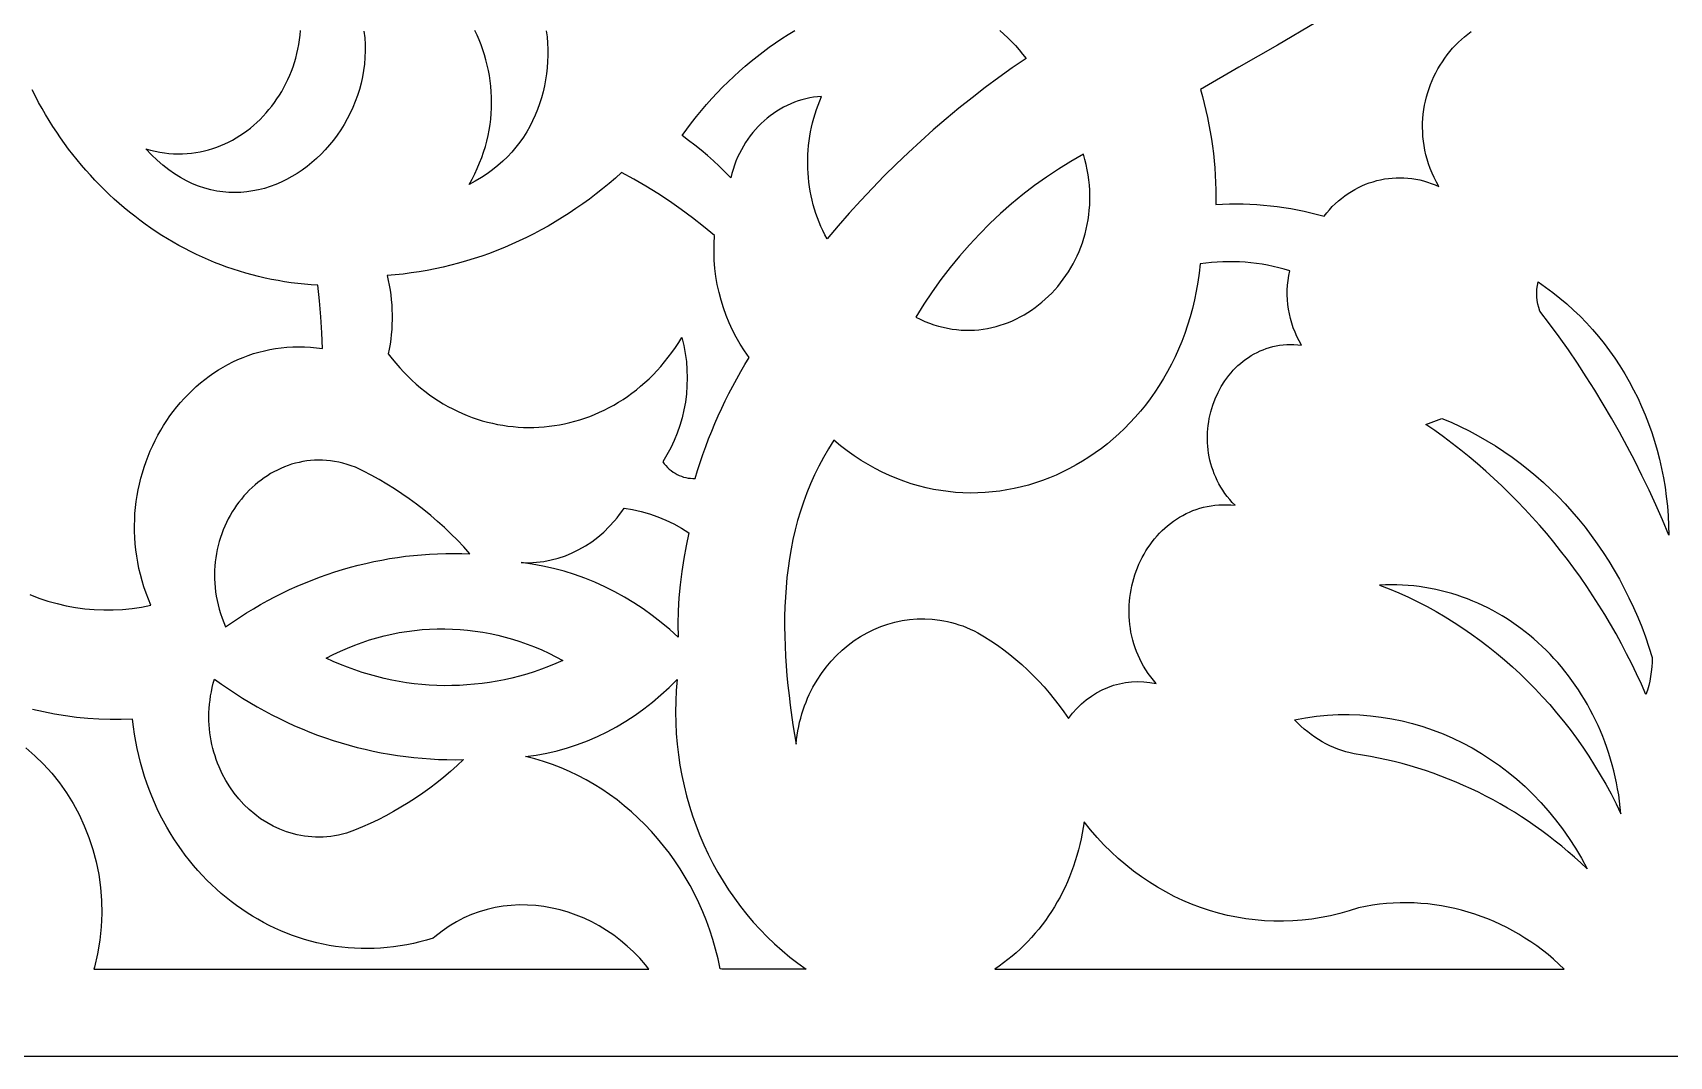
# Model space of a CAD drawing. Extents: x -570 to 570, y -425 to 425.
# Drawn here: x -93.9 to 0, y -365 to -306.3 of the extents above; entities that cross this region are included whole.
import ezdxf

# ---------------------------------------------------------------- set-up
doc = ezdxf.new("R2010")
doc.units = 0
doc.layers.add('LAYER_1', color=18, linetype='CONTINUOUS')
doc.layers.add('LAYER_2', color=4, linetype='CONTINUOUS')

msp = doc.modelspace()

# ---------------------------------------------------------------- linework, layer by layer
at = {"layer": 'LAYER_1'}
for points in [[(-74.924, -306.155), (-74.881, -306.537), (-74.857, -306.918), (-74.852, -307.297), (-74.865, -307.674), (-74.895, -308.047), (-74.943, -308.418), (-75.007, -308.784), (-75.087, -309.147), (-75.183, -309.504), (-75.294, -309.856), (-75.42, -310.202), (-75.561, -310.541), (-75.715, -310.874), (-75.882, -311.199), (-76.063, -311.516), (-76.255, -311.824), (-76.46, -312.124), (-76.676, -312.414), (-76.903, -312.693), (-77.141, -312.963), (-77.388, -313.221), (-77.646, -313.468), (-77.912, -313.702), (-78.187, -313.924), (-78.47, -314.133), (-78.76, -314.328), (-79.058, -314.508), (-79.363, -314.675), (-79.673, -314.826), (-79.99, -314.961), (-80.312, -315.08), (-80.638, -315.182), (-80.969, -315.267), (-81.304, -315.334), (-81.642, -315.383), (-81.983, -315.413), (-82.327, -315.424), (-82.672, -315.414), (-83.019, -315.385), (-83.367, -315.335), (-83.716, -315.263), (-84.064, -315.169), (-84.412, -315.053), (-84.76, -314.914), (-85.106, -314.751), (-85.45, -314.565), (-85.792, -314.354), (-86.131, -314.118), (-86.467, -313.856), (-86.799, -313.569), (-87.127, -313.255), (-87.45, -312.913), (-87.18, -312.989), (-86.911, -313.054), (-86.644, -313.106), (-86.378, -313.147), (-86.114, -313.177), (-85.852, -313.196), (-85.592, -313.204), (-85.334, -313.201), (-85.079, -313.188), (-84.826, -313.164), (-84.576, -313.131), (-84.329, -313.088), (-84.084, -313.035), (-83.843, -312.973), (-83.605, -312.901), (-83.371, -312.82), (-83.14, -312.731), (-82.913, -312.633), (-82.69, -312.526), (-82.471, -312.412), (-82.256, -312.289), (-82.046, -312.158), (-81.84, -312.02), (-81.638, -311.874), (-81.442, -311.721), (-81.251, -311.561), (-81.064, -311.394), (-80.884, -311.221), (-80.708, -311.041), (-80.538, -310.854), (-80.374, -310.662), (-80.216, -310.464), (-80.064, -310.26), (-79.918, -310.051), (-79.779, -309.837), (-79.646, -309.617), (-79.52, -309.393), (-79.4, -309.164), (-79.288, -308.931), (-79.183, -308.693), (-79.085, -308.451), (-78.995, -308.206), (-78.912, -307.956), (-78.837, -307.704), (-78.77, -307.448), (-78.711, -307.189), (-78.66, -306.927), (-78.618, -306.663), (-78.584, -306.396), (-78.559, -306.127)], [(-64.455, -306.145), (-64.415, -306.495), (-64.388, -306.846), (-64.373, -307.199), (-64.372, -307.551), (-64.383, -307.904), (-64.408, -308.256), (-64.446, -308.607), (-64.497, -308.956), (-64.562, -309.303), (-64.64, -309.647), (-64.732, -309.988), (-64.838, -310.325), (-64.958, -310.657), (-65.093, -310.985), (-65.241, -311.307), (-65.404, -311.623), (-65.582, -311.933), (-65.774, -312.236), (-65.981, -312.531), (-66.203, -312.819), (-66.44, -313.098), (-66.692, -313.367), (-66.959, -313.627), (-67.242, -313.877), (-67.54, -314.116), (-67.855, -314.344), (-68.185, -314.56), (-68.531, -314.764), (-68.893, -314.956), (-68.721, -314.651), (-68.562, -314.345), (-68.416, -314.036), (-68.283, -313.725), (-68.162, -313.413), (-68.053, -313.099), (-67.956, -312.785), (-67.871, -312.469), (-67.798, -312.153), (-67.737, -311.836), (-67.687, -311.52), (-67.648, -311.203), (-67.621, -310.888), (-67.604, -310.572), (-67.598, -310.258), (-67.603, -309.946), (-67.618, -309.634), (-67.644, -309.325), (-67.679, -309.018), (-67.725, -308.713), (-67.78, -308.41), (-67.845, -308.111), (-67.919, -307.815), (-68.003, -307.522), (-68.096, -307.232), (-68.198, -306.947), (-68.308, -306.666), (-68.428, -306.389), (-68.555, -306.118)], [(-38.429, -306.122), (-38.196, -306.327), (-37.969, -306.54), (-37.747, -306.762), (-37.531, -306.992), (-37.322, -307.231), (-37.119, -307.478), (-36.922, -307.732), (-37.711, -308.273), (-38.49, -308.829), (-39.26, -309.4), (-40.02, -309.985), (-40.771, -310.584), (-41.512, -311.197), (-42.243, -311.825), (-42.963, -312.466), (-43.674, -313.121), (-44.374, -313.79), (-45.063, -314.472), (-45.741, -315.167), (-46.408, -315.876), (-47.064, -316.598), (-47.709, -317.332), (-48.342, -318.079), (-48.466, -317.844), (-48.583, -317.606), (-48.693, -317.365), (-48.795, -317.121), (-48.89, -316.874), (-48.977, -316.625), (-49.057, -316.373), (-49.13, -316.12), (-49.196, -315.864), (-49.254, -315.607), (-49.305, -315.348), (-49.348, -315.088), (-49.384, -314.827), (-49.412, -314.565), (-49.434, -314.302), (-49.447, -314.038), (-49.454, -313.775), (-49.452, -313.511), (-49.444, -313.247), (-49.428, -312.983), (-49.404, -312.72), (-49.373, -312.458), (-49.335, -312.196), (-49.289, -311.936), (-49.236, -311.676), (-49.175, -311.418), (-49.107, -311.162), (-49.031, -310.907), (-48.948, -310.655), (-48.857, -310.404), (-48.758, -310.156), (-48.652, -309.911), (-48.884, -309.929), (-49.113, -309.957), (-49.34, -309.994), (-49.564, -310.042), (-49.785, -310.099), (-50.003, -310.166), (-50.217, -310.241), (-50.428, -310.326), (-50.635, -310.42), (-50.838, -310.522), (-51.037, -310.632), (-51.231, -310.751), (-51.421, -310.878), (-51.606, -311.013), (-51.786, -311.155), (-51.96, -311.305), (-52.129, -311.463), (-52.293, -311.627), (-52.45, -311.799), (-52.602, -311.977), (-52.747, -312.162), (-52.886, -312.353), (-53.018, -312.551), (-53.143, -312.754), (-53.261, -312.964), (-53.372, -313.179), (-53.475, -313.399), (-53.57, -313.625), (-53.658, -313.856), (-53.738, -314.092), (-53.809, -314.333), (-53.871, -314.578), (-54.196, -314.244), (-54.528, -313.918), (-54.866, -313.602), (-55.212, -313.294), (-55.564, -312.996), (-55.923, -312.707), (-56.288, -312.427), (-56.659, -312.157), (-56.391, -311.786), (-56.117, -311.422), (-55.836, -311.064), (-55.549, -310.714), (-55.256, -310.37), (-54.957, -310.034), (-54.652, -309.705), (-54.341, -309.383), (-54.024, -309.069), (-53.702, -308.762), (-53.374, -308.462), (-53.041, -308.17), (-52.703, -307.886), (-52.359, -307.61), (-52.011, -307.341), (-51.657, -307.08), (-51.299, -306.828), (-50.936, -306.583), (-50.568, -306.347), (-50.196, -306.119)], [(-20.294, -305.668), (-22.496, -306.955), (-24.703, -308.234), (-26.914, -309.502), (-26.801, -309.904), (-26.695, -310.307), (-26.596, -310.713), (-26.506, -311.12), (-26.423, -311.529), (-26.348, -311.94), (-26.281, -312.352), (-26.221, -312.765), (-26.169, -313.18), (-26.125, -313.595), (-26.089, -314.012), (-26.061, -314.43), (-26.041, -314.848), (-26.028, -315.266), (-26.024, -315.686), (-26.027, -316.105), (-25.635, -316.085), (-25.243, -316.073), (-24.851, -316.069), (-24.459, -316.074), (-24.067, -316.087), (-23.676, -316.109), (-23.285, -316.139), (-22.896, -316.177), (-22.506, -316.224), (-22.118, -316.28), (-21.731, -316.343), (-21.345, -316.415), (-20.96, -316.495), (-20.577, -316.584), (-20.195, -316.681), (-19.815, -316.786), (-19.663, -316.593), (-19.504, -316.409), (-19.34, -316.233), (-19.17, -316.066), (-18.994, -315.907), (-18.814, -315.756), (-18.628, -315.615), (-18.438, -315.482), (-18.244, -315.357), (-18.046, -315.242), (-17.844, -315.135), (-17.638, -315.038), (-17.429, -314.949), (-17.218, -314.87), (-17.003, -314.8), (-16.787, -314.739), (-16.568, -314.687), (-16.347, -314.645), (-16.125, -314.613), (-15.902, -314.59), (-15.677, -314.576), (-15.452, -314.572), (-15.227, -314.578), (-15.001, -314.594), (-14.775, -314.62), (-14.55, -314.656), (-14.326, -314.702), (-14.102, -314.758), (-13.88, -314.824), (-13.659, -314.9), (-13.44, -314.987), (-13.223, -315.084), (-13.365, -314.825), (-13.495, -314.565), (-13.612, -314.304), (-13.718, -314.042), (-13.811, -313.779), (-13.894, -313.516), (-13.964, -313.253), (-14.024, -312.99), (-14.072, -312.727), (-14.11, -312.465), (-14.137, -312.203), (-14.153, -311.943), (-14.159, -311.684), (-14.155, -311.427), (-14.142, -311.171), (-14.118, -310.918), (-14.086, -310.666), (-14.044, -310.417), (-13.992, -310.171), (-13.932, -309.928), (-13.864, -309.688), (-13.786, -309.452), (-13.701, -309.219), (-13.607, -308.99), (-13.506, -308.765), (-13.397, -308.544), (-13.28, -308.329), (-13.156, -308.118), (-13.025, -307.912), (-12.887, -307.711), (-12.743, -307.516), (-12.591, -307.327), (-12.434, -307.144), (-12.27, -306.967), (-12.101, -306.797), (-11.925, -306.633), (-11.745, -306.477), (-11.558, -306.328), (-11.367, -306.186)], [(-94.098, -338.501), (-93.585, -338.697), (-93.066, -338.869), (-92.541, -339.016), (-92.012, -339.139), (-91.478, -339.237), (-90.942, -339.31), (-90.402, -339.358), (-89.861, -339.38), (-89.319, -339.378), (-88.776, -339.35), (-88.234, -339.297), (-87.693, -339.218), (-87.154, -339.113), (-87.299, -338.763), (-87.432, -338.411), (-87.553, -338.058), (-87.66, -337.705), (-87.756, -337.351), (-87.839, -336.997), (-87.91, -336.643), (-87.969, -336.289), (-88.017, -335.936), (-88.053, -335.583), (-88.077, -335.232), (-88.091, -334.882), (-88.093, -334.533), (-88.084, -334.186), (-88.065, -333.841), (-88.034, -333.498), (-87.994, -333.158), (-87.943, -332.82), (-87.882, -332.486), (-87.811, -332.154), (-87.731, -331.826), (-87.64, -331.502), (-87.541, -331.181), (-87.432, -330.865), (-87.313, -330.553), (-87.186, -330.245), (-87.05, -329.943), (-86.906, -329.646), (-86.752, -329.354), (-86.591, -329.067), (-86.421, -328.787), (-86.244, -328.512), (-86.058, -328.244), (-85.865, -327.982), (-85.664, -327.727), (-85.456, -327.48), (-85.241, -327.239), (-85.018, -327.006), (-84.789, -326.781), (-84.553, -326.564), (-84.311, -326.355), (-84.062, -326.154), (-83.807, -325.963), (-83.545, -325.78), (-83.278, -325.606), (-83.005, -325.442), (-82.727, -325.288), (-82.443, -325.144), (-82.154, -325.009), (-81.86, -324.886), (-81.561, -324.773), (-81.257, -324.67), (-80.948, -324.579), (-80.635, -324.5), (-80.318, -324.432), (-79.996, -324.375), (-79.671, -324.331), (-79.341, -324.3), (-79.009, -324.281), (-78.672, -324.274), (-78.332, -324.281), (-77.99, -324.301), (-77.644, -324.335), (-77.295, -324.383), (-77.339, -323.469), (-77.398, -322.557), (-77.474, -321.646), (-77.565, -320.737), (-77.951, -320.714), (-78.336, -320.684), (-78.719, -320.645), (-79.1, -320.598), (-79.479, -320.544), (-79.856, -320.481), (-80.231, -320.411), (-80.603, -320.332), (-80.974, -320.247), (-81.342, -320.153), (-81.707, -320.052), (-82.071, -319.943), (-82.431, -319.827), (-82.789, -319.704), (-83.144, -319.573), (-83.496, -319.436), (-83.846, -319.291), (-84.192, -319.139), (-84.535, -318.98), (-84.875, -318.814), (-85.212, -318.641), (-85.546, -318.461), (-85.876, -318.275), (-86.202, -318.081), (-86.525, -317.882), (-86.844, -317.676), (-87.16, -317.463), (-87.472, -317.244), (-87.78, -317.018), (-88.084, -316.787), (-88.383, -316.549), (-88.679, -316.305), (-88.97, -316.055), (-89.258, -315.799), (-89.54, -315.537), (-89.818, -315.269), (-90.092, -314.996), (-90.361, -314.717), (-90.625, -314.432), (-90.885, -314.141), (-91.14, -313.845), (-91.389, -313.544), (-91.634, -313.237), (-91.873, -312.925), (-92.108, -312.608), (-92.337, -312.286), (-92.56, -311.958), (-92.778, -311.626), (-92.991, -311.288), (-93.198, -310.946), (-93.399, -310.599), (-93.595, -310.247), (-93.785, -309.89), (-93.968, -309.529)], [(-94.339, -347.292), (-93.81, -347.746), (-93.309, -348.234), (-92.839, -348.754), (-92.399, -349.305), (-91.992, -349.884), (-91.618, -350.49), (-91.279, -351.12), (-90.976, -351.772), (-90.71, -352.446), (-90.483, -353.138), (-90.296, -353.848), (-90.149, -354.572), (-90.046, -355.309), (-89.986, -356.057), (-89.972, -356.813), (-90.004, -357.577), (-90.084, -358.344), (-90.213, -359.113), (-90.393, -359.882), (-90.428, -359.999), (-58.576, -359.998), (-58.76, -359.761), (-59.093, -359.378), (-59.443, -359.015), (-59.809, -358.672), (-60.191, -358.351), (-60.587, -358.051), (-60.996, -357.773), (-61.417, -357.518), (-61.849, -357.287), (-62.29, -357.079), (-62.739, -356.894), (-63.194, -356.735), (-63.656, -356.6), (-64.122, -356.491), (-64.591, -356.408), (-65.061, -356.35), (-65.533, -356.319), (-66.004, -356.315), (-66.472, -356.338), (-66.938, -356.388), (-67.4, -356.466), (-67.857, -356.572), (-68.307, -356.706), (-68.751, -356.869), (-69.185, -357.06), (-69.611, -357.281), (-70.027, -357.532), (-70.432, -357.813), (-70.848, -358.143), (-70.955, -358.216), (-71.332, -358.331), (-71.71, -358.434), (-72.088, -358.524), (-72.465, -358.602), (-72.843, -358.668), (-73.219, -358.722), (-73.595, -358.765), (-73.97, -358.795), (-74.344, -358.814), (-74.716, -358.822), (-75.087, -358.818), (-75.457, -358.803), (-75.824, -358.777), (-76.19, -358.74), (-76.553, -358.692), (-76.915, -358.634), (-77.274, -358.564), (-77.63, -358.485), (-77.983, -358.395), (-78.334, -358.294), (-78.681, -358.184), (-79.025, -358.064), (-79.365, -357.934), (-79.702, -357.794), (-80.035, -357.644), (-80.364, -357.486), (-80.688, -357.317), (-81.009, -357.14), (-81.325, -356.953), (-81.636, -356.758), (-81.942, -356.553), (-82.244, -356.34), (-82.54, -356.119), (-82.83, -355.888), (-83.116, -355.65), (-83.395, -355.403), (-83.669, -355.148), (-83.936, -354.885), (-84.197, -354.615), (-84.452, -354.336), (-84.701, -354.05), (-84.942, -353.757), (-85.177, -353.456), (-85.404, -353.148), (-85.625, -352.833), (-85.838, -352.511), (-86.043, -352.182), (-86.241, -351.846), (-86.43, -351.503), (-86.612, -351.155), (-86.785, -350.799), (-86.95, -350.438), (-87.106, -350.07), (-87.253, -349.697), (-87.391, -349.317), (-87.521, -348.932), (-87.641, -348.542), (-87.751, -348.145), (-87.852, -347.744), (-87.943, -347.337), (-88.024, -346.925), (-88.095, -346.508), (-88.155, -346.086), (-88.205, -345.66), (-88.85, -345.679), (-89.495, -345.677), (-90.138, -345.655), (-90.78, -345.612), (-91.419, -345.548), (-92.057, -345.463), (-92.691, -345.358), (-93.323, -345.233), (-93.95, -345.087)]]:
    msp.add_lwpolyline(points, dxfattribs=at)
for points in [[(-33.623, -313.217), (-34.347, -313.632), (-35.056, -314.072), (-35.752, -314.536), (-36.432, -315.024), (-37.097, -315.536), (-37.746, -316.07), (-38.378, -316.627), (-38.994, -317.206), (-39.592, -317.806), (-40.172, -318.428), (-40.735, -319.07), (-41.278, -319.732), (-41.802, -320.413), (-42.306, -321.114), (-42.79, -321.834), (-43.253, -322.572), (-42.992, -322.7), (-42.73, -322.816), (-42.469, -322.92), (-42.207, -323.011), (-41.945, -323.09), (-41.684, -323.158), (-41.423, -323.214), (-41.163, -323.258), (-40.903, -323.291), (-40.645, -323.313), (-40.388, -323.324), (-40.133, -323.325), (-39.879, -323.315), (-39.627, -323.295), (-39.377, -323.264), (-39.13, -323.224), (-38.885, -323.173), (-38.642, -323.114), (-38.402, -323.044), (-38.165, -322.966), (-37.932, -322.879), (-37.702, -322.782), (-37.475, -322.677), (-37.252, -322.564), (-37.033, -322.442), (-36.818, -322.312), (-36.608, -322.175), (-36.402, -322.029), (-36.201, -321.876), (-36.005, -321.716), (-35.814, -321.548), (-35.628, -321.374), (-35.447, -321.193), (-35.273, -321.005), (-35.104, -320.811), (-34.941, -320.61), (-34.785, -320.403), (-34.635, -320.191), (-34.491, -319.973), (-34.355, -319.749), (-34.225, -319.52), (-34.103, -319.286), (-33.988, -319.047), (-33.88, -318.803), (-33.781, -318.555), (-33.689, -318.302), (-33.606, -318.045), (-33.531, -317.785), (-33.464, -317.52), (-33.407, -317.251), (-33.358, -316.98), (-33.318, -316.705), (-33.288, -316.426), (-33.267, -316.145), (-33.255, -315.862), (-33.254, -315.575), (-33.263, -315.287), (-33.282, -314.996), (-33.312, -314.703), (-33.352, -314.409), (-33.403, -314.113), (-33.465, -313.815), (-33.538, -313.517)], [(-54.802, -317.897), (-55.428, -317.374), (-56.066, -316.871), (-56.716, -316.387), (-57.378, -315.922), (-58.051, -315.478), (-58.735, -315.054), (-59.43, -314.65), (-60.134, -314.267), (-60.494, -314.589), (-60.858, -314.903), (-61.227, -315.208), (-61.602, -315.505), (-61.981, -315.794), (-62.365, -316.074), (-62.753, -316.345), (-63.146, -316.608), (-63.543, -316.862), (-63.945, -317.108), (-64.35, -317.344), (-64.759, -317.572), (-65.173, -317.791), (-65.59, -318.001), (-66.01, -318.202), (-66.434, -318.394), (-66.861, -318.577), (-67.292, -318.75), (-67.725, -318.915), (-68.162, -319.07), (-68.601, -319.216), (-69.043, -319.352), (-69.488, -319.479), (-69.935, -319.597), (-70.385, -319.705), (-70.836, -319.803), (-71.29, -319.892), (-71.746, -319.971), (-72.204, -320.041), (-72.663, -320.1), (-73.124, -320.15), (-73.587, -320.189), (-73.524, -320.466), (-73.47, -320.744), (-73.423, -321.023), (-73.384, -321.303), (-73.353, -321.584), (-73.329, -321.866), (-73.314, -322.149), (-73.306, -322.432), (-73.306, -322.715), (-73.314, -322.997), (-73.329, -323.28), (-73.353, -323.562), (-73.384, -323.844), (-73.423, -324.124), (-73.47, -324.404), (-73.525, -324.682), (-73.312, -324.959), (-73.094, -325.226), (-72.871, -325.484), (-72.642, -325.733), (-72.408, -325.972), (-72.169, -326.201), (-71.925, -326.421), (-71.677, -326.632), (-71.425, -326.833), (-71.168, -327.025), (-70.908, -327.208), (-70.644, -327.381), (-70.376, -327.545), (-70.105, -327.699), (-69.83, -327.844), (-69.553, -327.98), (-69.273, -328.106), (-68.991, -328.223), (-68.706, -328.331), (-68.419, -328.429), (-68.13, -328.519), (-67.84, -328.599), (-67.547, -328.669), (-67.254, -328.731), (-66.959, -328.783), (-66.663, -328.826), (-66.367, -328.86), (-66.07, -328.884), (-65.773, -328.9), (-65.475, -328.906), (-65.178, -328.903), (-64.88, -328.891), (-64.583, -328.87), (-64.287, -328.839), (-63.992, -328.8), (-63.697, -328.751), (-63.404, -328.694), (-63.112, -328.627), (-62.822, -328.551), (-62.534, -328.466), (-62.248, -328.372), (-61.964, -328.269), (-61.682, -328.157), (-61.403, -328.036), (-61.126, -327.906), (-60.853, -327.767), (-60.583, -327.619), (-60.316, -327.462), (-60.053, -327.296), (-59.794, -327.121), (-59.539, -326.937), (-59.287, -326.744), (-59.041, -326.542), (-58.798, -326.331), (-58.561, -326.112), (-58.329, -325.883), (-58.101, -325.646), (-57.88, -325.4), (-57.663, -325.145), (-57.453, -324.881), (-57.248, -324.608), (-57.05, -324.326), (-56.858, -324.036), (-56.672, -323.737), (-56.563, -324.196), (-56.478, -324.659), (-56.418, -325.124), (-56.382, -325.591), (-56.369, -326.057), (-56.381, -326.523), (-56.417, -326.986), (-56.476, -327.446), (-56.558, -327.902), (-56.664, -328.352), (-56.793, -328.795), (-56.944, -329.231), (-57.118, -329.659), (-57.315, -330.076), (-57.534, -330.482), (-57.776, -330.877), (-57.69, -330.992), (-57.599, -331.1), (-57.502, -331.202), (-57.401, -331.297), (-57.294, -331.384), (-57.184, -331.465), (-57.069, -331.538), (-56.951, -331.603), (-56.83, -331.66), (-56.705, -331.71), (-56.578, -331.751), (-56.449, -331.784), (-56.317, -331.808), (-56.184, -331.824), (-56.05, -331.831), (-55.914, -331.83), (-55.773, -331.369), (-55.625, -330.912), (-55.47, -330.458), (-55.307, -330.007), (-55.138, -329.559), (-54.961, -329.115), (-54.777, -328.675), (-54.586, -328.238), (-54.388, -327.805), (-54.183, -327.375), (-53.971, -326.95), (-53.753, -326.529), (-53.527, -326.112), (-53.295, -325.699), (-53.056, -325.29), (-52.811, -324.886), (-53.077, -324.513), (-53.325, -324.127), (-53.555, -323.731), (-53.767, -323.323), (-53.96, -322.906), (-54.135, -322.48), (-54.291, -322.046), (-54.427, -321.604), (-54.544, -321.156), (-54.642, -320.702), (-54.719, -320.242), (-54.777, -319.779), (-54.814, -319.312), (-54.831, -318.842), (-54.827, -318.37)], [(-21.786, -319.911), (-22.1, -319.819), (-22.416, -319.736), (-22.733, -319.662), (-23.052, -319.597), (-23.372, -319.541), (-23.693, -319.493), (-24.014, -319.455), (-24.337, -319.425), (-24.66, -319.405), (-24.983, -319.393), (-25.307, -319.391), (-25.631, -319.397), (-25.955, -319.412), (-26.278, -319.437), (-26.602, -319.47), (-26.924, -319.513), (-26.984, -320.043), (-27.059, -320.565), (-27.148, -321.078), (-27.253, -321.582), (-27.371, -322.077), (-27.504, -322.563), (-27.651, -323.039), (-27.811, -323.506), (-27.983, -323.964), (-28.169, -324.411), (-28.367, -324.849), (-28.577, -325.276), (-28.799, -325.694), (-29.032, -326.101), (-29.276, -326.497), (-29.531, -326.882), (-29.796, -327.257), (-30.071, -327.62), (-30.356, -327.972), (-30.651, -328.313), (-30.955, -328.643), (-31.267, -328.96), (-31.588, -329.266), (-31.917, -329.56), (-32.253, -329.841), (-32.598, -330.111), (-32.949, -330.367), (-33.307, -330.611), (-33.671, -330.843), (-34.042, -331.061), (-34.419, -331.266), (-34.801, -331.458), (-35.188, -331.636), (-35.58, -331.801), (-35.976, -331.952), (-36.377, -332.089), (-36.781, -332.213), (-37.189, -332.321), (-37.6, -332.416), (-38.014, -332.496), (-38.431, -332.561), (-38.849, -332.611), (-39.27, -332.647), (-39.692, -332.667), (-40.115, -332.672), (-40.54, -332.661), (-40.964, -332.635), (-41.389, -332.592), (-41.814, -332.534), (-42.239, -332.46), (-42.662, -332.37), (-43.085, -332.263), (-43.506, -332.139), (-43.926, -331.999), (-44.343, -331.841), (-44.758, -331.667), (-45.17, -331.475), (-45.58, -331.266), (-45.985, -331.04), (-46.388, -330.796), (-46.786, -330.533), (-47.179, -330.253), (-47.568, -329.955), (-47.952, -329.638), (-48.262, -330.127), (-48.551, -330.622), (-48.819, -331.124), (-49.068, -331.632), (-49.297, -332.145), (-49.507, -332.664), (-49.7, -333.188), (-49.874, -333.716), (-50.032, -334.25), (-50.172, -334.787), (-50.297, -335.329), (-50.406, -335.874), (-50.5, -336.422), (-50.579, -336.974), (-50.644, -337.528), (-50.696, -338.084), (-50.735, -338.643), (-50.761, -339.204), (-50.776, -339.766), (-50.779, -340.33), (-50.771, -340.894), (-50.753, -341.459), (-50.725, -342.025), (-50.688, -342.59), (-50.642, -343.156), (-50.588, -343.72), (-50.526, -344.284), (-50.458, -344.847), (-50.3, -345.968), (-50.121, -347.082), (-50.093, -346.824), (-50.059, -346.57), (-50.018, -346.32), (-49.97, -346.073), (-49.915, -345.829), (-49.854, -345.589), (-49.787, -345.353), (-49.713, -345.121), (-49.634, -344.893), (-49.548, -344.669), (-49.457, -344.448), (-49.36, -344.232), (-49.149, -343.813), (-48.917, -343.411), (-48.665, -343.028), (-48.394, -342.663), (-48.105, -342.318), (-47.798, -341.993), (-47.476, -341.688), (-47.139, -341.405), (-46.788, -341.144), (-46.424, -340.906), (-46.048, -340.691), (-45.661, -340.5), (-45.264, -340.333), (-44.859, -340.192), (-44.446, -340.076), (-44.026, -339.987), (-43.601, -339.925), (-43.171, -339.891), (-42.737, -339.885), (-42.301, -339.908), (-41.864, -339.961), (-41.645, -339.999), (-41.426, -340.044), (-41.207, -340.097), (-40.989, -340.158), (-40.77, -340.227), (-40.553, -340.303), (-40.336, -340.388), (-40.12, -340.481), (-39.905, -340.582), (-39.69, -340.691), (-39.308, -340.919), (-38.933, -341.158), (-38.564, -341.409), (-38.203, -341.671), (-37.849, -341.943), (-37.502, -342.227), (-37.163, -342.521), (-36.831, -342.826), (-36.508, -343.14), (-36.193, -343.465), (-35.886, -343.8), (-35.588, -344.144), (-35.299, -344.498), (-35.019, -344.861), (-34.748, -345.233), (-34.487, -345.614), (-34.254, -345.313), (-34.005, -345.033), (-33.74, -344.775), (-33.462, -344.539), (-33.17, -344.326), (-32.867, -344.135), (-32.553, -343.969), (-32.23, -343.826), (-31.898, -343.708), (-31.56, -343.615), (-31.216, -343.548), (-30.868, -343.507), (-30.516, -343.492), (-30.162, -343.504), (-29.807, -343.543), (-29.452, -343.61), (-29.614, -343.418), (-29.767, -343.222), (-29.91, -343.022), (-30.044, -342.82), (-30.169, -342.614), (-30.284, -342.406), (-30.391, -342.195), (-30.489, -341.981), (-30.578, -341.766), (-30.659, -341.549), (-30.73, -341.33), (-30.794, -341.11), (-30.849, -340.888), (-30.896, -340.666), (-30.934, -340.443), (-30.965, -340.219), (-30.987, -339.995), (-31.002, -339.772), (-31.009, -339.548), (-31.008, -339.325), (-31, -339.102), (-30.984, -338.88), (-30.961, -338.66), (-30.931, -338.44), (-30.894, -338.223), (-30.849, -338.007), (-30.798, -337.793), (-30.739, -337.581), (-30.674, -337.372), (-30.603, -337.165), (-30.524, -336.962), (-30.44, -336.761), (-30.348, -336.564), (-30.251, -336.371), (-30.148, -336.181), (-30.038, -335.996), (-29.923, -335.815), (-29.801, -335.638), (-29.674, -335.466), (-29.542, -335.299), (-29.403, -335.137), (-29.26, -334.98), (-29.111, -334.83), (-28.956, -334.685), (-28.797, -334.546), (-28.632, -334.414), (-28.463, -334.288), (-28.289, -334.169), (-28.11, -334.057), (-27.926, -333.952), (-27.738, -333.854), (-27.545, -333.765), (-27.348, -333.683), (-27.147, -333.61), (-26.942, -333.544), (-26.732, -333.488), (-26.519, -333.44), (-26.302, -333.401), (-26.081, -333.372), (-25.856, -333.352), (-25.628, -333.342), (-25.397, -333.342), (-25.162, -333.352), (-24.924, -333.372), (-25.082, -333.208), (-25.23, -333.039), (-25.37, -332.866), (-25.502, -332.691), (-25.625, -332.511), (-25.739, -332.329), (-25.845, -332.144), (-25.943, -331.957), (-26.033, -331.767), (-26.115, -331.575), (-26.189, -331.381), (-26.254, -331.185), (-26.313, -330.988), (-26.363, -330.79), (-26.406, -330.59), (-26.441, -330.39), (-26.469, -330.189), (-26.489, -329.988), (-26.503, -329.787), (-26.509, -329.586), (-26.508, -329.385), (-26.5, -329.184), (-26.486, -328.985), (-26.464, -328.786), (-26.436, -328.588), (-26.401, -328.392), (-26.312, -328.005), (-26.198, -327.627), (-26.06, -327.258), (-25.898, -326.901), (-25.712, -326.558), (-25.505, -326.231), (-25.393, -326.073), (-25.275, -325.92), (-25.153, -325.772), (-25.025, -325.628), (-24.893, -325.49), (-24.755, -325.358), (-24.613, -325.231), (-24.466, -325.109), (-24.314, -324.994), (-24.158, -324.885), (-23.997, -324.783), (-23.832, -324.687), (-23.662, -324.599), (-23.488, -324.517), (-23.311, -324.443), (-23.129, -324.377), (-22.943, -324.318), (-22.754, -324.268), (-22.56, -324.225), (-22.364, -324.191), (-22.163, -324.166), (-21.959, -324.15), (-21.752, -324.144), (-21.541, -324.146), (-21.328, -324.158), (-21.111, -324.18), (-21.247, -323.941), (-21.37, -323.695), (-21.482, -323.444), (-21.581, -323.188), (-21.668, -322.927), (-21.743, -322.662), (-21.805, -322.394), (-21.854, -322.123), (-21.891, -321.849), (-21.915, -321.573), (-21.926, -321.296), (-21.924, -321.019), (-21.909, -320.741), (-21.882, -320.463), (-21.84, -320.186)], [(-0.033, -335.082), (-0.396, -334.215), (-0.772, -333.355), (-1.162, -332.503), (-1.566, -331.659), (-1.983, -330.823), (-2.414, -329.996), (-2.858, -329.177), (-3.315, -328.367), (-3.785, -327.566), (-4.268, -326.775), (-4.764, -325.992), (-5.272, -325.22), (-5.793, -324.457), (-6.327, -323.704), (-6.872, -322.961), (-7.43, -322.229), (-7.494, -322.027), (-7.543, -321.821), (-7.578, -321.612), (-7.598, -321.401), (-7.604, -321.189), (-7.594, -320.977), (-7.571, -320.765), (-7.532, -320.556), (-7.102, -320.851), (-6.683, -321.16), (-6.275, -321.483), (-5.878, -321.818), (-5.492, -322.167), (-5.118, -322.528), (-4.755, -322.901), (-4.404, -323.286), (-4.065, -323.682), (-3.739, -324.089), (-3.425, -324.507), (-3.123, -324.934), (-2.834, -325.372), (-2.559, -325.82), (-2.296, -326.276), (-2.047, -326.741), (-1.811, -327.215), (-1.59, -327.697), (-1.382, -328.186), (-1.188, -328.683), (-1.008, -329.187), (-0.844, -329.697), (-0.693, -330.214), (-0.558, -330.736), (-0.437, -331.264), (-0.332, -331.797), (-0.243, -332.335), (-0.169, -332.877), (-0.111, -333.423), (-0.068, -333.973), (-0.042, -334.526)], [(-0.979, -342.109), (-0.985, -342.382), (-1.003, -342.654), (-1.032, -342.925), (-1.071, -343.194), (-1.121, -343.461), (-1.182, -343.725), (-1.254, -343.986), (-1.336, -344.244), (-1.6, -343.647), (-1.872, -343.056), (-2.155, -342.472), (-2.446, -341.893), (-2.747, -341.321), (-3.056, -340.756), (-3.375, -340.197), (-3.702, -339.645), (-4.038, -339.1), (-4.383, -338.562), (-4.737, -338.031), (-5.099, -337.507), (-5.469, -336.991), (-5.848, -336.482), (-6.234, -335.981), (-6.629, -335.487), (-7.032, -335.001), (-7.443, -334.524), (-7.861, -334.054), (-8.288, -333.592), (-8.721, -333.139), (-9.163, -332.694), (-9.611, -332.258), (-10.067, -331.83), (-10.531, -331.411), (-11.001, -331.001), (-11.479, -330.6), (-11.963, -330.208), (-12.454, -329.826), (-12.952, -329.452), (-13.456, -329.089), (-13.968, -328.734), (-13.054, -328.386), (-12.521, -328.611), (-11.997, -328.852), (-11.48, -329.109), (-10.971, -329.381), (-10.47, -329.667), (-9.979, -329.969), (-9.496, -330.285), (-9.022, -330.615), (-8.558, -330.959), (-8.103, -331.316), (-7.658, -331.687), (-7.222, -332.071), (-6.798, -332.468), (-6.383, -332.878), (-5.979, -333.3), (-5.587, -333.734), (-5.205, -334.18), (-4.835, -334.638), (-4.476, -335.106), (-4.13, -335.586), (-3.795, -336.077), (-3.473, -336.578), (-3.163, -337.089), (-2.866, -337.611), (-2.582, -338.142), (-2.312, -338.682), (-2.054, -339.232), (-1.811, -339.79), (-1.581, -340.358), (-1.366, -340.933), (-1.165, -341.517)], [(-68.839, -336.159), (-69.194, -335.767), (-69.557, -335.385), (-69.929, -335.013), (-70.308, -334.652), (-70.696, -334.301), (-71.091, -333.962), (-71.493, -333.633), (-71.903, -333.315), (-72.319, -333.009), (-72.743, -332.714), (-73.173, -332.43), (-73.61, -332.158), (-74.053, -331.898), (-74.502, -331.65), (-74.957, -331.414), (-75.418, -331.19), (-75.657, -331.101), (-75.895, -331.024), (-76.133, -330.958), (-76.369, -330.903), (-76.605, -330.859), (-76.839, -330.825), (-77.071, -330.801), (-77.302, -330.788), (-77.531, -330.784), (-77.759, -330.791), (-77.984, -330.807), (-78.207, -330.832), (-78.427, -330.866), (-78.645, -330.91), (-78.861, -330.962), (-79.073, -331.023), (-79.282, -331.092), (-79.489, -331.17), (-79.691, -331.256), (-79.891, -331.349), (-80.087, -331.45), (-80.279, -331.559), (-80.467, -331.675), (-80.651, -331.798), (-80.83, -331.928), (-81.005, -332.064), (-81.176, -332.207), (-81.342, -332.357), (-81.503, -332.512), (-81.659, -332.674), (-81.81, -332.841), (-81.956, -333.014), (-82.096, -333.192), (-82.23, -333.376), (-82.359, -333.564), (-82.481, -333.758), (-82.598, -333.956), (-82.708, -334.158), (-82.812, -334.364), (-82.909, -334.575), (-82.999, -334.789), (-83.083, -335.007), (-83.159, -335.229), (-83.229, -335.454), (-83.291, -335.682), (-83.345, -335.913), (-83.392, -336.146), (-83.431, -336.382), (-83.462, -336.621), (-83.485, -336.861), (-83.499, -337.104), (-83.505, -337.348), (-83.503, -337.594), (-83.492, -337.841), (-83.471, -338.089), (-83.442, -338.338), (-83.404, -338.589), (-83.356, -338.839), (-83.299, -339.091), (-83.232, -339.342), (-83.155, -339.593), (-83.068, -339.845), (-82.971, -340.096), (-82.863, -340.346), (-82.471, -340.074), (-82.073, -339.811), (-81.672, -339.556), (-81.267, -339.31), (-80.858, -339.073), (-80.446, -338.845), (-80.03, -338.626), (-79.61, -338.416), (-79.188, -338.215), (-78.762, -338.023), (-78.333, -337.84), (-77.901, -337.666), (-77.466, -337.501), (-77.029, -337.345), (-76.589, -337.199), (-76.147, -337.062), (-75.702, -336.934), (-75.255, -336.816), (-74.806, -336.707), (-74.355, -336.607), (-73.903, -336.517), (-73.448, -336.436), (-72.992, -336.365), (-72.535, -336.303), (-72.076, -336.251), (-71.617, -336.209), (-71.156, -336.176), (-70.694, -336.153), (-70.231, -336.14), (-69.767, -336.136), (-69.303, -336.143)], [(-56.271, -334.961), (-56.433, -335.697), (-56.572, -336.437), (-56.686, -337.183), (-56.776, -337.932), (-56.842, -338.684), (-56.883, -339.438), (-56.899, -340.194), (-56.891, -340.951), (-57.373, -340.512), (-57.869, -340.094), (-58.378, -339.699), (-58.898, -339.325), (-59.431, -338.973), (-59.975, -338.644), (-60.529, -338.338), (-61.093, -338.055), (-61.667, -337.796), (-62.249, -337.56), (-62.839, -337.349), (-63.437, -337.162), (-64.042, -336.999), (-64.653, -336.862), (-65.269, -336.749), (-65.891, -336.663), (-65.457, -336.669), (-65.026, -336.647), (-64.601, -336.594), (-64.181, -336.514), (-63.768, -336.405), (-63.362, -336.269), (-62.966, -336.106), (-62.581, -335.917), (-62.206, -335.702), (-61.844, -335.463), (-61.495, -335.198), (-61.162, -334.91), (-60.843, -334.599), (-60.542, -334.265), (-60.398, -334.09), (-60.259, -333.909), (-60.124, -333.723), (-59.995, -333.531), (-59.502, -333.613), (-59.015, -333.723), (-58.535, -333.862), (-58.063, -334.028), (-57.599, -334.221), (-57.146, -334.441), (-56.702, -334.688)], [(-2.773, -351.076), (-2.809, -350.715), (-2.852, -350.357), (-2.904, -350.002), (-2.963, -349.651), (-3.029, -349.302), (-3.103, -348.957), (-3.185, -348.615), (-3.273, -348.277), (-3.369, -347.942), (-3.472, -347.612), (-3.581, -347.285), (-3.698, -346.961), (-3.821, -346.642), (-3.951, -346.327), (-4.087, -346.017), (-4.23, -345.71), (-4.379, -345.408), (-4.534, -345.11), (-4.695, -344.817), (-4.863, -344.529), (-5.036, -344.246), (-5.215, -343.967), (-5.4, -343.693), (-5.59, -343.425), (-5.786, -343.161), (-5.987, -342.903), (-6.194, -342.651), (-6.405, -342.403), (-6.622, -342.162), (-6.844, -341.925), (-7.071, -341.695), (-7.302, -341.471), (-7.538, -341.252), (-7.779, -341.04), (-8.024, -340.833), (-8.274, -340.633), (-8.528, -340.439), (-8.786, -340.252), (-9.048, -340.071), (-9.314, -339.897), (-9.584, -339.729), (-9.857, -339.569), (-10.135, -339.415), (-10.416, -339.268), (-10.7, -339.128), (-10.988, -338.996), (-11.279, -338.871), (-11.573, -338.753), (-11.87, -338.643), (-12.17, -338.54), (-12.473, -338.445), (-12.779, -338.358), (-13.088, -338.278), (-13.399, -338.207), (-13.712, -338.143), (-14.028, -338.088), (-14.346, -338.041), (-14.666, -338.003), (-14.988, -337.973), (-15.312, -337.951), (-15.638, -337.938), (-15.965, -337.934), (-16.295, -337.939), (-16.626, -337.952), (-16.068, -338.172), (-15.517, -338.407), (-14.972, -338.655), (-14.434, -338.916), (-13.903, -339.191), (-13.378, -339.48), (-12.86, -339.782), (-12.35, -340.096), (-11.847, -340.424), (-11.352, -340.764), (-10.865, -341.116), (-10.386, -341.481), (-9.915, -341.857), (-9.452, -342.246), (-8.998, -342.647), (-8.553, -343.058), (-8.116, -343.482), (-7.689, -343.916), (-7.271, -344.362), (-6.863, -344.818), (-6.464, -345.285), (-6.076, -345.763), (-5.697, -346.251), (-5.328, -346.749), (-4.97, -347.257), (-4.623, -347.774), (-4.287, -348.302), (-3.961, -348.838), (-3.647, -349.384), (-3.344, -349.94), (-3.052, -350.504)], [(-63.501, -342.285), (-63.912, -342.464), (-64.325, -342.631), (-64.741, -342.786), (-65.16, -342.93), (-65.581, -343.061), (-66.004, -343.181), (-66.43, -343.289), (-66.856, -343.385), (-67.285, -343.469), (-67.715, -343.541), (-68.146, -343.602), (-68.577, -343.651), (-69.01, -343.688), (-69.443, -343.713), (-69.876, -343.726), (-70.31, -343.728), (-70.743, -343.717), (-71.176, -343.695), (-71.609, -343.662), (-72.041, -343.616), (-72.472, -343.559), (-72.902, -343.489), (-73.33, -343.408), (-73.757, -343.316), (-74.182, -343.211), (-74.606, -343.095), (-75.027, -342.966), (-75.446, -342.827), (-75.862, -342.675), (-76.275, -342.511), (-76.686, -342.336), (-77.093, -342.149), (-76.688, -341.941), (-76.279, -341.747), (-75.866, -341.566), (-75.45, -341.399), (-75.03, -341.246), (-74.607, -341.106), (-74.182, -340.98), (-73.755, -340.868), (-73.325, -340.77), (-72.894, -340.685), (-72.461, -340.614), (-72.027, -340.557), (-71.591, -340.513), (-71.156, -340.484), (-70.719, -340.467), (-70.283, -340.465), (-69.846, -340.476), (-69.41, -340.501), (-68.975, -340.54), (-68.541, -340.592), (-68.107, -340.658), (-67.676, -340.737), (-67.246, -340.831), (-66.818, -340.938), (-66.392, -341.058), (-65.969, -341.193), (-65.549, -341.341), (-65.132, -341.502), (-64.719, -341.678), (-64.309, -341.866), (-63.903, -342.069)], [(-69.209, -347.97), (-69.581, -348.318), (-69.96, -348.656), (-70.346, -348.982), (-70.74, -349.298), (-71.14, -349.603), (-71.546, -349.897), (-71.959, -350.18), (-72.378, -350.451), (-72.804, -350.71), (-73.235, -350.959), (-73.671, -351.195), (-74.113, -351.42), (-74.56, -351.632), (-75.012, -351.833), (-75.469, -352.021), (-75.931, -352.197), (-76.157, -352.256), (-76.382, -352.306), (-76.605, -352.347), (-76.828, -352.379), (-77.049, -352.402), (-77.269, -352.416), (-77.487, -352.422), (-77.704, -352.42), (-77.919, -352.409), (-78.132, -352.39), (-78.344, -352.364), (-78.553, -352.33), (-78.76, -352.288), (-78.964, -352.238), (-79.166, -352.181), (-79.365, -352.117), (-79.562, -352.046), (-79.756, -351.968), (-80.135, -351.792), (-80.5, -351.59), (-80.852, -351.363), (-81.19, -351.112), (-81.511, -350.839), (-81.816, -350.544), (-82.103, -350.229), (-82.372, -349.894), (-82.621, -349.542), (-82.849, -349.173), (-83.056, -348.788), (-83.24, -348.388), (-83.323, -348.183), (-83.401, -347.975), (-83.472, -347.763), (-83.537, -347.549), (-83.596, -347.332), (-83.648, -347.112), (-83.694, -346.89), (-83.732, -346.665), (-83.764, -346.438), (-83.79, -346.209), (-83.808, -345.978), (-83.818, -345.745), (-83.822, -345.511), (-83.818, -345.275), (-83.806, -345.037), (-83.787, -344.799), (-83.76, -344.559), (-83.725, -344.318), (-83.682, -344.077), (-83.631, -343.834), (-83.571, -343.591), (-83.503, -343.348), (-83.106, -343.636), (-82.704, -343.916), (-82.297, -344.186), (-81.887, -344.448), (-81.473, -344.7), (-81.054, -344.944), (-80.632, -345.178), (-80.206, -345.403), (-79.777, -345.619), (-79.344, -345.826), (-78.908, -346.024), (-78.469, -346.212), (-78.026, -346.392), (-77.581, -346.561), (-77.133, -346.722), (-76.682, -346.873), (-76.229, -347.014), (-75.773, -347.146), (-75.315, -347.268), (-74.855, -347.381), (-74.393, -347.484), (-73.929, -347.577), (-73.463, -347.661), (-72.995, -347.735), (-72.526, -347.799), (-72.056, -347.853), (-71.584, -347.898), (-71.111, -347.932), (-70.637, -347.957), (-70.162, -347.971), (-69.686, -347.976)], [(-54.384, -359.999), (-54.471, -359.984), (-54.595, -359.415), (-54.737, -358.854), (-54.896, -358.302), (-55.074, -357.759), (-55.268, -357.225), (-55.478, -356.702), (-55.705, -356.188), (-55.948, -355.685), (-56.207, -355.193), (-56.48, -354.713), (-56.769, -354.244), (-57.072, -353.787), (-57.39, -353.343), (-57.721, -352.912), (-58.065, -352.494), (-58.423, -352.09), (-58.794, -351.7), (-59.177, -351.324), (-59.572, -350.963), (-59.978, -350.618), (-60.396, -350.288), (-60.825, -349.974), (-61.265, -349.676), (-61.715, -349.395), (-62.175, -349.132), (-62.644, -348.886), (-63.123, -348.657), (-63.611, -348.448), (-64.107, -348.256), (-64.611, -348.084), (-65.123, -347.932), (-65.643, -347.799), (-65.033, -347.714), (-64.43, -347.602), (-63.832, -347.462), (-63.242, -347.297), (-62.659, -347.105), (-62.085, -346.888), (-61.519, -346.645), (-60.964, -346.377), (-60.418, -346.084), (-59.884, -345.767), (-59.362, -345.426), (-58.853, -345.062), (-58.356, -344.674), (-57.874, -344.263), (-57.406, -343.83), (-56.954, -343.374), (-57.002, -343.999), (-57.03, -344.621), (-57.038, -345.241), (-57.026, -345.858), (-56.994, -346.473), (-56.943, -347.083), (-56.872, -347.689), (-56.783, -348.29), (-56.674, -348.886), (-56.547, -349.476), (-56.402, -350.06), (-56.238, -350.637), (-56.057, -351.207), (-55.858, -351.769), (-55.642, -352.323), (-55.409, -352.868), (-55.158, -353.404), (-54.891, -353.931), (-54.608, -354.447), (-54.308, -354.952), (-53.993, -355.446), (-53.661, -355.929), (-53.315, -356.399), (-52.953, -356.856), (-52.575, -357.301), (-52.184, -357.731), (-51.777, -358.148), (-51.356, -358.55), (-50.921, -358.936), (-50.473, -359.307), (-50.01, -359.662), (-49.535, -360)], [(-4.722, -354.235), (-5.076, -353.901), (-5.436, -353.575), (-5.801, -353.257), (-6.171, -352.946), (-6.546, -352.644), (-6.925, -352.349), (-7.309, -352.062), (-7.698, -351.784), (-8.09, -351.513), (-8.487, -351.251), (-8.889, -350.997), (-9.294, -350.751), (-9.703, -350.513), (-10.116, -350.284), (-10.532, -350.063), (-10.953, -349.85), (-11.376, -349.646), (-11.804, -349.451), (-12.234, -349.264), (-12.668, -349.086), (-13.104, -348.917), (-13.544, -348.756), (-13.986, -348.605), (-14.431, -348.462), (-14.879, -348.328), (-15.329, -348.203), (-15.782, -348.087), (-16.237, -347.98), (-16.694, -347.883), (-17.153, -347.794), (-17.615, -347.715), (-18.078, -347.645), (-18.319, -347.591), (-18.558, -347.527), (-18.794, -347.453), (-19.027, -347.37), (-19.257, -347.278), (-19.483, -347.176), (-19.706, -347.066), (-19.924, -346.946), (-20.139, -346.818), (-20.349, -346.681), (-20.554, -346.536), (-20.755, -346.382), (-20.95, -346.22), (-21.14, -346.049), (-21.325, -345.871), (-21.504, -345.685), (-20.877, -345.57), (-20.251, -345.484), (-19.625, -345.424), (-19.001, -345.392), (-18.379, -345.387), (-17.76, -345.408), (-17.145, -345.456), (-16.533, -345.529), (-15.927, -345.629), (-15.325, -345.753), (-14.73, -345.902), (-14.141, -346.076), (-13.559, -346.275), (-12.986, -346.497), (-12.42, -346.743), (-11.864, -347.012), (-11.318, -347.305), (-10.782, -347.62), (-10.257, -347.957), (-9.744, -348.317), (-9.243, -348.698), (-8.755, -349.1), (-8.28, -349.524), (-7.819, -349.969), (-7.374, -350.434), (-6.944, -350.919), (-6.529, -351.424), (-6.132, -351.948), (-5.752, -352.492), (-5.39, -353.054), (-5.046, -353.636)], [(-38.719, -360), (-6.026, -359.997), (-6.33, -359.71), (-6.64, -359.433), (-6.957, -359.167), (-7.279, -358.912), (-7.608, -358.668), (-7.942, -358.434), (-8.281, -358.212), (-8.626, -358.001), (-8.976, -357.801), (-9.33, -357.612), (-9.689, -357.435), (-10.052, -357.269), (-10.419, -357.115), (-10.789, -356.972), (-11.164, -356.841), (-11.541, -356.721), (-11.922, -356.614), (-12.305, -356.518), (-12.691, -356.435), (-13.079, -356.363), (-13.469, -356.304), (-13.861, -356.257), (-14.255, -356.222), (-14.65, -356.2), (-15.047, -356.19), (-15.444, -356.193), (-15.842, -356.208), (-16.24, -356.236), (-16.638, -356.277), (-17.037, -356.33), (-17.435, -356.397), (-17.833, -356.477), (-18.367, -356.653), (-18.904, -356.806), (-19.442, -356.936), (-19.983, -357.044), (-20.524, -357.129), (-21.066, -357.192), (-21.608, -357.233), (-22.149, -357.251), (-22.69, -357.248), (-23.228, -357.223), (-23.765, -357.177), (-24.299, -357.109), (-24.829, -357.021), (-25.356, -356.911), (-25.879, -356.78), (-26.396, -356.629), (-26.909, -356.457), (-27.415, -356.265), (-27.916, -356.053), (-28.409, -355.821), (-28.895, -355.569), (-29.372, -355.297), (-29.842, -355.006), (-30.302, -354.695), (-30.752, -354.366), (-31.193, -354.017), (-31.623, -353.65), (-32.041, -353.263), (-32.448, -352.859), (-32.843, -352.436), (-33.225, -351.995), (-33.593, -351.536), (-33.64, -351.866), (-33.695, -352.194), (-33.759, -352.519), (-33.83, -352.841), (-33.91, -353.159), (-33.998, -353.475), (-34.093, -353.787), (-34.196, -354.095), (-34.307, -354.4), (-34.425, -354.7), (-34.55, -354.997), (-34.683, -355.289), (-34.823, -355.577), (-34.971, -355.86), (-35.125, -356.139), (-35.286, -356.413), (-35.454, -356.681), (-35.628, -356.945), (-35.81, -357.203), (-35.997, -357.455), (-36.191, -357.702), (-36.392, -357.943), (-36.598, -358.178), (-36.811, -358.407), (-37.029, -358.63), (-37.254, -358.846), (-37.484, -359.056), (-37.72, -359.259), (-37.962, -359.455), (-38.209, -359.644), (-38.461, -359.826)]]:
    msp.add_lwpolyline(points, close=True, dxfattribs=at)
at = {"layer": 'LAYER_2'}
msp.add_lwpolyline([(-510, 365), (-510, -365), (510, -365), (510, 365)], close=True, dxfattribs=at)

doc.saveas('drawing.dxf')
